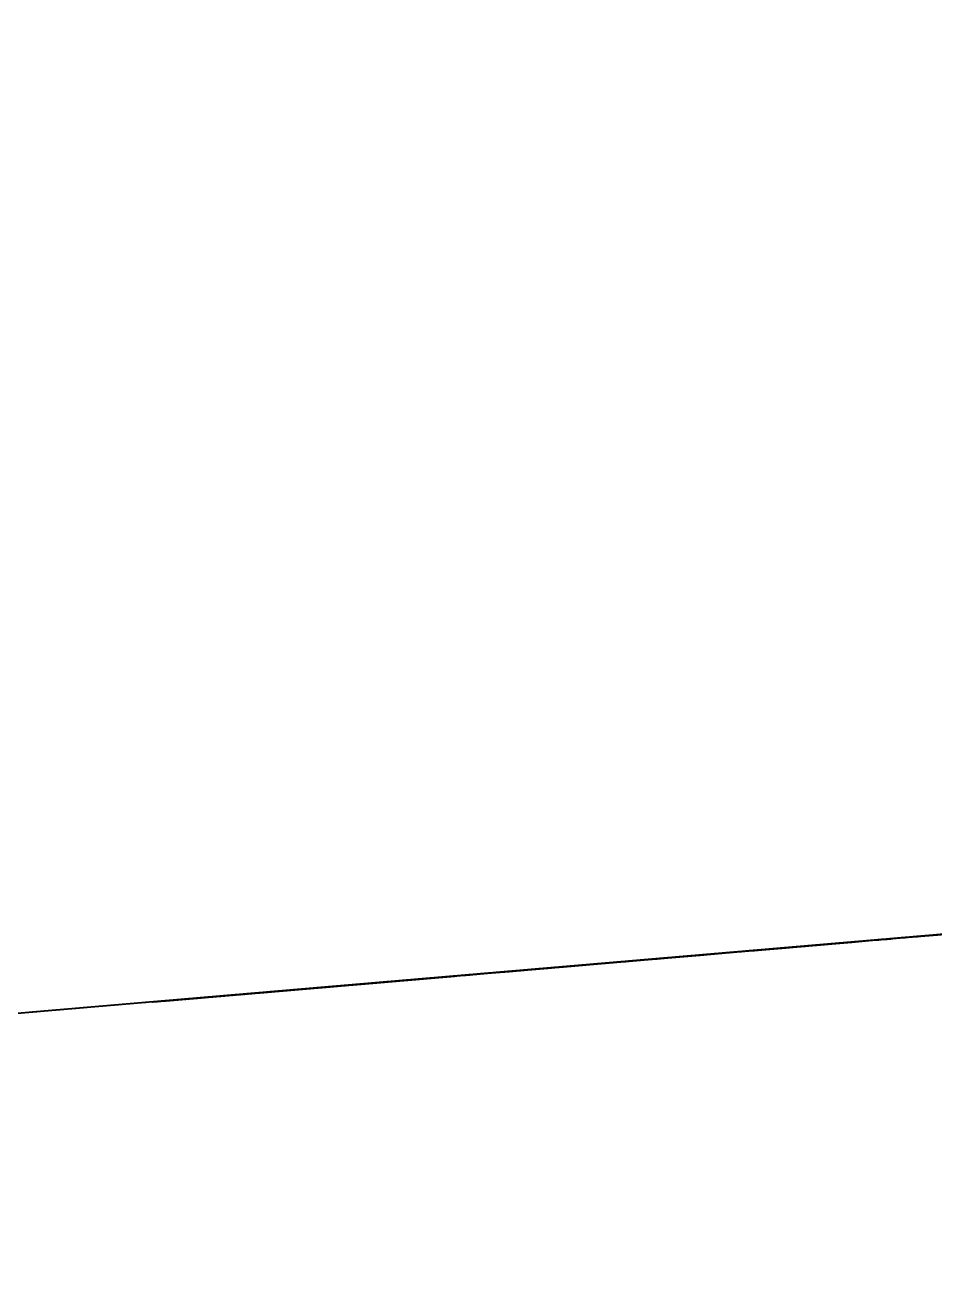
# Model space of a CAD drawing. Header units: millimetres. Extents: x 235072 to 246269, y 20126 to 21085.
# Drawn here: x 241928.8 to 242116.7, y 20657.9 to 20917.7 of the extents above; entities that cross this region are included whole.
import ezdxf

# ---------------------------------------------------------------- set-up
doc = ezdxf.new("R2010")
doc.units = ezdxf.units.MM
doc.header["$MEASUREMENT"] = 0
doc.linetypes.add('CENTER2', pattern=[1.125, 0.75, -0.125, 0.125, -0.125])
doc.linetypes.add('HIDDEN2', pattern=[0.1875, 0.125, -0.0625])
doc.layers.add('Section 1-0', color=7, linetype='Continuous', true_color=0xe7f0ff)
for name, color, linetype in [('Section 1-150-DS-B4-404', 1, 'Continuous'), ('Section 1-150-SL-B4-095', 14, 'Continuous'), ('Section 1-150-SL-B4-216', 85, 'Continuous'), ('Section 1-150-SL-B4-221', 85, 'Continuous'), ('Section 1-300-CEN-D3-224', 70, 'Continuous'), ('Section 1-300-FA-D4-256', 50, 'Continuous'), ('Section 1-50-PES-D1-243', 4, 'Continuous'), ('Section 1-A-FLOR', 192, 'Continuous'), ('Section 1-CENTER', 1, 'CENTER2'), ('Section 1-HIDDEN', 7, 'HIDDEN2'), ('Section 1-MONO BEAM', 6, 'Continuous'), ('Section 1-RE', 5, 'Continuous'), ('Section 1-S-BEAM', 12, 'Continuous'), ('Section 1-S-COLS', 52, 'Continuous')]:
    doc.layers.add(name, color=color, linetype=linetype)

# ---------------------------------------------------------------- blocks, each defined once
blk = doc.blocks.new('*U34')
at = {"layer": 'Section 1-MONO BEAM', "color": 0, "linetype": 'ByBlock', "lineweight": -2}
for p, q in [((241933.74, 20713.99, 24634.26), (242680.53, 20777.93, 24634.26)), ((241933.74, 20713.99, 24624.66), (242680.53, 20777.93, 24624.66))]:
    blk.add_line(p, q, dxfattribs=at)
blk = doc.blocks.new('*U35')
at = {"layer": 'Section 1-S-BEAM', "color": 0, "linetype": 'ByBlock', "lineweight": -2}
for p, q in [((241325.04, 20661.88, 24789), (242875.47, 20794.62, 24789)), ((241678.8, 20692.17, 24986.4), (242875.47, 20794.62, 24986.4)), ((241742.57, 20697.63, 24798.6), (242875.47, 20794.62, 24798.6)), ((241742.57, 20697.63, 24996), (242820.03, 20789.88, 24996))]:
    blk.add_line(p, q, dxfattribs=at)
blk = doc.blocks.new('*U36')
at = {"layer": 'Section 1-A-FLOR', "color": 0, "linetype": 'ByBlock', "lineweight": -2}
for p, q in [((243590.61, 20855.85, 21625), (235071.94, 20126.5, 21625)), ((243590.61, 20855.85, 22000), (235071.94, 20126.5, 22000))]:
    blk.add_line(p, q, dxfattribs=at)
blk = doc.blocks.new('*U73')
at = {"layer": 'Section 1-150-SL-B4-221', "color": 0, "linetype": 'ByBlock', "lineweight": -2}
for p, q in [((242197.26, 20736.56, 24178.59), (242061.59, 20724.94, 24178.59)), ((242197.26, 20736.56, 24346.87), (242061.59, 20724.94, 24346.87)), ((241929.07, 20713.59, 24346.87), (237026.38, 20293.83, 24346.87)), ((241929.07, 20713.59, 24178.59), (241749.39, 20698.21, 24178.59))]:
    blk.add_line(p, q, dxfattribs=at)
at = {"layer": 'Section 1-HIDDEN'}
for p, q in [((236933.47, 20285.88, 24262.73), (242197.26, 20736.56, 24262.73)), ((242061.59, 20724.94, 24178.59), (241929.07, 20713.59, 24178.59)), ((242061.59, 20724.94, 24346.87), (241929.07, 20713.59, 24346.87))]:
    blk.add_line(p, q, dxfattribs=at)
blk = doc.blocks.new('*U81')
at = {"layer": 'Section 1-50-PES-D1-243', "color": 0, "linetype": 'ByBlock', "lineweight": -2}
for p, q in [((237204.13, 20309.05, 25056.77), (242820.03, 20789.88, 25056.77)), ((237204.13, 20309.05, 24996.45), (242820.03, 20789.88, 24996.45))]:
    blk.add_line(p, q, dxfattribs=at)
at = {"layer": 'Section 1-CENTER'}
blk.add_line((242839.01, 20791.5, 25026.61), (237204.13, 20309.05, 25026.61), dxfattribs=at)
blk = doc.blocks.new('*U141')
at = {"layer": 'Section 1-HIDDEN'}
for p, q in [((241949.87, 20715.38, 23731.72), (240934.33, 20628.43, 23731.72)), ((240934.33, 20628.43, 23761.89), (241944.25, 20714.89, 23761.89)), ((240934.33, 20628.43, 23701.56), (241944.25, 20714.89, 23701.56)), ((241949.87, 20715.38, 23761.89), (241949.87, 20715.38, 23701.56))]:
    blk.add_line(p, q, dxfattribs=at)
blk = doc.blocks.new('*U150')
at = {"layer": 'Section 1-A-FLOR', "color": 0, "linetype": 'ByBlock', "lineweight": -2}
blk.add_line((241933.74, 20713.99, 24789), (241933.74, 20713.99, 24502.44), dxfattribs=at)
blk = doc.blocks.new('*U151')
at = {"layer": 'Section 1-S-COLS', "color": 0, "linetype": 'ByBlock', "lineweight": -2}
for p, q in [((241931.52, 20713.8, 24178.18), (241931.52, 20713.8, 24082.55)), ((241931.52, 20713.8, 24022.23), (241931.52, 20713.8, 23959.19)), ((241931.52, 20713.8, 23790.91), (241931.52, 20713.8, 22000))]:
    blk.add_line(p, q, dxfattribs=at)
blk = doc.blocks.new('*U156')
at = {"layer": 'Section 1-300-CEN-D3-224', "color": 0, "linetype": 'ByBlock', "lineweight": -2}
blk.add_line((241108.85, 20643.37, 24502.44), (242765.61, 20785.22, 24502.44), dxfattribs=at)
at = {"layer": 'Section 1-HIDDEN'}
blk.add_line((244312.8, 20917.69, 24340.52), (241108.85, 20643.37, 24340.52), dxfattribs=at)
blk = doc.blocks.new('*U169')
at = {"layer": 'Section 1-HIDDEN'}
for p, q in [((241519.59, 20678.54, 24397.67), (243557.2, 20852.99, 24397.67)), ((243557.2, 20852.99, 24288.13), (241519.59, 20678.54, 24288.13))]:
    blk.add_line(p, q, dxfattribs=at)
blk = doc.blocks.new('*U175')
at = {"layer": 'Section 1-150-SL-B4-095', "color": 0, "linetype": 'ByBlock', "lineweight": -2}
for p, q in [((242116.04, 20729.6, 22596.19), (241931.52, 20713.8, 22596.19)), ((242116.04, 20729.6, 22764.47), (241931.52, 20713.8, 22764.47))]:
    blk.add_line(p, q, dxfattribs=at)
at = {"layer": 'Section 1-CENTER'}
blk.add_line((241931.52, 20713.8, 22680.33), (242116.04, 20729.6, 22680.33), dxfattribs=at)
at = {"layer": 'Section 1-HIDDEN'}
for p, q in [((241931.52, 20713.8, 22596.19), (241656.32, 20690.24, 22596.19)), ((241931.52, 20713.8, 22764.47), (241656.32, 20690.24, 22764.47)), ((241656.32, 20690.24, 22680.33), (241931.52, 20713.8, 22680.33))]:
    blk.add_line(p, q, dxfattribs=at)
blk = doc.blocks.new('*U182')
at = {"layer": 'Section 1-150-DS-B4-404', "color": 0, "linetype": 'ByBlock', "lineweight": -2}
for p, q in [((241782.11, 20701.01, 23959.19), (241957.78, 20716.05, 23959.19)), ((241782.11, 20701.01, 23790.91), (241957.78, 20716.05, 23790.91))]:
    blk.add_line(p, q, dxfattribs=at)
at = {"layer": 'Section 1-CENTER'}
blk.add_line((241957.78, 20716.05, 23875.05), (241782.11, 20701.01, 23875.05), dxfattribs=at)
at = {"layer": 'Section 1-HIDDEN'}
for p, q in [((241957.78, 20716.05, 23959.19), (241990.87, 20718.89, 23959.19)), ((241957.78, 20716.05, 23790.91), (241990.87, 20718.89, 23790.91)), ((241990.87, 20718.89, 23875.05), (241957.78, 20716.05, 23875.05))]:
    blk.add_line(p, q, dxfattribs=at)
blk = doc.blocks.new('*U194')
at = {"layer": 'Section 1-150-SL-B4-216', "color": 0, "linetype": 'ByBlock', "lineweight": -2}
for p, q in [((242017.88, 20721.2, 24082.55), (242246.64, 20740.78, 24082.55)), ((242017.88, 20721.2, 24022.23), (242246.64, 20740.78, 24022.23)), ((241875.91, 20709.04, 24082.55), (241957.78, 20716.05, 24082.55)), ((241875.91, 20709.04, 24022.23), (241957.78, 20716.05, 24022.23))]:
    blk.add_line(p, q, dxfattribs=at)
at = {"layer": 'Section 1-CENTER'}
for p, q in [((242246.64, 20740.78, 24052.39), (242017.88, 20721.2, 24052.39)), ((241957.78, 20716.05, 24052.39), (241856.93, 20707.42, 24052.39))]:
    blk.add_line(p, q, dxfattribs=at)
at = {"layer": 'Section 1-HIDDEN'}
for p, q in [((241957.78, 20716.05, 24082.55), (242017.88, 20721.2, 24082.55)), ((241957.78, 20716.05, 24022.23), (242017.88, 20721.2, 24022.23)), ((242017.88, 20721.2, 24052.39), (241957.78, 20716.05, 24052.39))]:
    blk.add_line(p, q, dxfattribs=at)
blk = doc.blocks.new('*U195')
at = {"layer": 'Section 1-CENTER'}
for p, q in [((242051.6, 20724.09, 24235.74), (241924.06, 20713.17, 24235.74)), ((241987.83, 20718.63, 24171.74), (241987.83, 20718.63, 24235.74))]:
    blk.add_line(p, q, dxfattribs=at)
at = {"layer": 'Section 1-HIDDEN'}
for p, q in [((242017.87, 20721.2, 24205.59), (241987.83, 20718.63, 24235.74)), ((241987.83, 20718.63, 24235.74), (241957.79, 20716.05, 24205.59))]:
    blk.add_line(p, q, dxfattribs=at)
at = {"layer": 'Section 1-RE', "color": 0, "linetype": 'ByBlock', "lineweight": -2}
for p, q in [((241924.06, 20713.17, 24265.89), (242051.6, 20724.09, 24265.89)), ((242017.87, 20721.2, 24205.59), (242051.6, 20724.09, 24205.59)), ((242017.87, 20721.2, 24205.59), (241987.83, 20718.63, 24235.74)), ((242017.87, 20721.2, 24205.59), (242017.87, 20721.2, 24171.74)), ((241987.83, 20718.63, 24235.74), (241957.79, 20716.05, 24205.59)), ((241924.06, 20713.17, 24205.59), (241957.79, 20716.05, 24205.59)), ((241957.79, 20716.05, 24205.59), (241957.79, 20716.05, 24171.74))]:
    blk.add_line(p, q, dxfattribs=at)
blk = doc.blocks.new('*U196')
at = {"layer": 'Section 1-150-SL-B4-216', "color": 0, "linetype": 'ByBlock', "lineweight": -2}
for p, q in [((241993.84, 20719.14, 24402.73), (241976.9, 20717.69, 24402.73)), ((241993.84, 20719.14, 24265.89), (241993.84, 20719.14, 24402.73)), ((241929.07, 20713.59, 24346.88), (241976.9, 20717.69, 24354.73)), ((241976.9, 20717.69, 24402.73), (241976.9, 20717.69, 24265.89)), ((241929.07, 20713.59, 24178.58), (241957.79, 20716.05, 24173.86)), ((241929.07, 20713.59, 24346.88), (241929.07, 20713.59, 24265.89)), ((241929.07, 20713.59, 24205.59), (241929.07, 20713.59, 24178.58))]:
    blk.add_line(p, q, dxfattribs=at)
at = {"layer": 'Section 1-HIDDEN'}
for p, q in [((241993.84, 20719.14, 24262.73), (241929.07, 20713.59, 24262.73)), ((241993.84, 20719.14, 24178.58), (241976.9, 20717.69, 24178.58)), ((241993.84, 20719.14, 24346.88), (241976.9, 20717.69, 24346.88)), ((241993.84, 20719.14, 24122.73), (241976.9, 20717.69, 24122.73)), ((241993.84, 20719.14, 24122.73), (241993.84, 20719.14, 24262.73)), ((241993.84, 20719.14, 24262.73), (241993.84, 20719.14, 24265.89)), ((241957.79, 20716.05, 24173.86), (241976.9, 20717.69, 24170.73)), ((241976.9, 20717.69, 24265.89), (241976.9, 20717.69, 24262.73)), ((241976.9, 20717.69, 24262.73), (241976.9, 20717.69, 24122.73)), ((241929.07, 20713.59, 24265.89), (241929.07, 20713.59, 24262.73)), ((241929.07, 20713.59, 24262.73), (241929.07, 20713.59, 24205.59))]:
    blk.add_line(p, q, dxfattribs=at)
blk = doc.blocks.new('*U197')
at = {"layer": 'Section 1-CENTER'}
blk.add_line((241949.87, 20715.38, 23731.72), (241955.05, 20715.82, 23731.72), dxfattribs=at)
at = {"layer": 'Section 1-HIDDEN'}
for p, q in [((241955.05, 20715.82, 23731.72), (241987.83, 20718.63, 23731.72)), ((241987.75, 20718.62, 23761.89), (241957.78, 20716.05, 23761.89)), ((241974.73, 20717.5, 23701.56), (241987.75, 20718.62, 23701.56)), ((241931.52, 20713.8, 23698.82), (241930.89, 20713.75, 23698.82)), ((241931.52, 20713.8, 23764.63), (241930.89, 20713.75, 23764.63)), ((241930.89, 20713.75, 23764.63), (241930.89, 20713.75, 23698.82))]:
    blk.add_line(p, q, dxfattribs=at)
blk.add_open_spline([(241957.55, 20716.03, 23731.72), (241957.55, 20716.03, 23730.79), (241957.59, 20716.04, 23729.82), (241957.78, 20716.05, 23727.85), (241957.93, 20716.07, 23726.85), (241958.33, 20716.1, 23724.86), (241958.58, 20716.12, 23723.88), (241959.16, 20716.17, 23721.99), (241959.49, 20716.2, 23721.07), (241960.21, 20716.26, 23719.36), (241960.62, 20716.3, 23718.47), (241961.56, 20716.38, 23716.71), (241962.08, 20716.42, 23715.84), (241963.22, 20716.52, 23714.15), (241963.82, 20716.57, 23713.33), (241965.09, 20716.68, 23711.79), (241965.75, 20716.74, 23711.07), (241967.07, 20716.85, 23709.76), (241967.79, 20716.91, 23709.1), (241969.33, 20717.04, 23707.83), (241970.15, 20717.11, 23707.22), (241971.84, 20717.26, 23706.09), (241972.71, 20717.33, 23705.57), (241974.47, 20717.48, 23704.63), (241975.35, 20717.56, 23704.22), (241977.07, 20717.7, 23703.5), (241977.99, 20717.78, 23703.17), (241979.89, 20717.95, 23702.59), (241980.88, 20718.03, 23702.34), (241982.86, 20718.2, 23701.94), (241983.87, 20718.29, 23701.8), (241985.85, 20718.46, 23701.6), (241986.82, 20718.54, 23701.56), (241988.68, 20718.7, 23701.56), (241989.65, 20718.78, 23701.6), (241991.63, 20718.95, 23701.79), (241992.63, 20719.04, 23701.94), (241994.62, 20719.21, 23702.34), (241995.6, 20719.29, 23702.59), (241997.5, 20719.45, 23703.17), (241998.41, 20719.53, 23703.5), (242000.13, 20719.68, 23704.21), (242001.01, 20719.75, 23704.63), (242002.76, 20719.9, 23705.56), (242003.63, 20719.98, 23706.08), (242005.31, 20720.12, 23707.21), (242006.13, 20720.19, 23707.82), (242007.66, 20720.32, 23709.08), (242008.37, 20720.38, 23709.74), (242009.69, 20720.5, 23711.06), (242010.34, 20720.55, 23711.78), (242011.6, 20720.66, 23713.31), (242012.21, 20720.71, 23714.13), (242013.33, 20720.81, 23715.81), (242013.85, 20720.85, 23716.69), (242014.78, 20720.93, 23718.44), (242015.19, 20720.97, 23719.32), (242015.9, 20721.03, 23721.04), (242016.23, 20721.06, 23721.96), (242016.81, 20721.11, 23723.86), (242017.06, 20721.13, 23724.85), (242017.45, 20721.16, 23726.83), (242017.6, 20721.17, 23727.84), (242017.79, 20721.19, 23729.82), (242017.83, 20721.19, 23730.79), (242017.83, 20721.19, 23731.72), (242017.83, 20721.19, 23732.65), (242017.79, 20721.19, 23733.63), (242017.6, 20721.17, 23735.61), (242017.45, 20721.16, 23736.61), (242017.06, 20721.13, 23738.6), (242016.81, 20721.11, 23739.59), (242016.23, 20721.06, 23741.49), (242015.9, 20721.03, 23742.4), (242015.19, 20720.97, 23744.12), (242014.78, 20720.93, 23745), (242013.85, 20720.85, 23746.76), (242013.33, 20720.81, 23747.63), (242012.21, 20720.71, 23749.32), (242011.6, 20720.66, 23750.13), (242010.34, 20720.55, 23751.67), (242009.69, 20720.5, 23752.39), (242008.37, 20720.38, 23753.7), (242007.66, 20720.32, 23754.36), (242006.13, 20720.19, 23755.63), (242005.31, 20720.12, 23756.23), (242003.63, 20719.98, 23757.36), (242002.76, 20719.9, 23757.88), (242001.01, 20719.75, 23758.82), (242000.13, 20719.68, 23759.23), (241998.41, 20719.53, 23759.94), (241997.5, 20719.45, 23760.28), (241995.6, 20719.29, 23760.86), (241994.62, 20719.21, 23761.11), (241992.63, 20719.04, 23761.5), (241991.63, 20718.95, 23761.65), (241989.65, 20718.78, 23761.84), (241988.68, 20718.7, 23761.89), (241986.82, 20718.54, 23761.89), (241985.85, 20718.46, 23761.84), (241983.87, 20718.29, 23761.65), (241982.86, 20718.2, 23761.5), (241980.88, 20718.03, 23761.11), (241979.89, 20717.95, 23760.86), (241977.99, 20717.78, 23760.27), (241977.07, 20717.7, 23759.94), (241975.35, 20717.56, 23759.23), (241974.47, 20717.48, 23758.81), (241972.71, 20717.33, 23757.88), (241971.84, 20717.26, 23757.36), (241970.15, 20717.11, 23756.23), (241969.33, 20717.04, 23755.62), (241967.79, 20716.91, 23754.35), (241967.07, 20716.85, 23753.69), (241965.75, 20716.74, 23752.37), (241965.09, 20716.68, 23751.65), (241963.82, 20716.57, 23750.11), (241963.22, 20716.52, 23749.3), (241962.08, 20716.42, 23747.61), (241961.56, 20716.38, 23746.73), (241960.62, 20716.3, 23744.97), (241960.21, 20716.26, 23744.09), (241959.49, 20716.2, 23742.37), (241959.16, 20716.17, 23741.46), (241958.58, 20716.12, 23739.56), (241958.33, 20716.1, 23738.58), (241957.93, 20716.07, 23736.6), (241957.78, 20716.05, 23735.6), (241957.59, 20716.04, 23733.62), (241957.55, 20716.03, 23732.65), (241957.55, 20716.03, 23731.72)], degree=3, knots=[89.456044, 89.456044, 89.456044, 89.456044, 92.240313, 92.240313, 95.024582, 95.024582, 97.808851, 97.808851, 100.593119, 100.593119, 103.39436, 103.39436, 106.1956, 106.1956, 108.996841, 108.996841, 111.798081, 111.798081, 114.602672, 114.602672, 117.407264, 117.407264, 120.211855, 120.211855, 123.016446, 123.016446, 125.816661, 125.816661, 128.616876, 128.616876, 131.417091, 131.417091, 134.217306, 134.217306, 137.014324, 137.014324, 139.811342, 139.811342, 142.608361, 142.608361, 145.405379, 145.405379, 148.199073, 148.199073, 150.992766, 150.992766, 153.78646, 153.78646, 156.580153, 156.580153, 159.372101, 159.372101, 162.164048, 162.164048, 164.955995, 164.955995, 167.747942, 167.747942, 170.538979, 170.538979, 173.330015, 173.330015, 176.121052, 176.121052, 178.912089, 178.912089, 178.912089, 181.703125, 181.703125, 184.494162, 184.494162, 187.285198, 187.285198, 190.076235, 190.076235, 192.868182, 192.868182, 195.660129, 195.660129, 198.452076, 198.452076, 201.244024, 201.244024, 204.037717, 204.037717, 206.831411, 206.831411, 209.625104, 209.625104, 212.418798, 212.418798, 215.215816, 215.215816, 218.012835, 218.012835, 220.809853, 220.809853, 223.606871, 223.606871, 226.407086, 226.407086, 229.207301, 229.207301, 232.007516, 232.007516, 234.807731, 234.807731, 237.612322, 237.612322, 240.416913, 240.416913, 243.221505, 243.221505, 246.026096, 246.026096, 248.827336, 248.827336, 251.628577, 251.628577, 254.429817, 254.429817, 257.231058, 257.231058, 260.015326, 260.015326, 262.799595, 262.799595, 265.583864, 265.583864, 268.368133, 268.368133, 268.368133, 268.368133], dxfattribs=at)
at = {"layer": 'Section 1-RE', "color": 0, "linetype": 'ByBlock', "lineweight": -2}
for p, q in [((241944.25, 20714.89, 23701.56), (241974.73, 20717.5, 23701.56)), ((241944.25, 20714.89, 23698.82), (241931.52, 20713.8, 23698.82)), ((241944.25, 20714.89, 23764.63), (241931.52, 20713.8, 23764.63)), ((241957.78, 20716.05, 23761.89), (241944.25, 20714.89, 23761.89)), ((241944.25, 20714.89, 23698.82), (241944.25, 20714.89, 23764.63))]:
    blk.add_line(p, q, dxfattribs=at)
blk = doc.blocks.new('*U198')
at = {"layer": 'Section 1-CENTER'}
blk.add_line((241987.83, 20718.63, 23769.82), (241987.83, 20718.63, 23731.72), dxfattribs=at)
at = {"layer": 'Section 1-HIDDEN', "extrusion": (0.085306, -0.996355, 0)}
blk.add_arc((242873.16, 23731.72), 32.9, 23.5565, 156.4435, dxfattribs=at)
at = {"layer": 'Section 1-HIDDEN'}
for points, knots in [([(241987.83, 20718.63, 23762.12), (241988.76, 20718.7, 23762.12), (241989.72, 20718.79, 23762.07), (241991.69, 20718.96, 23761.88), (241992.69, 20719.04, 23761.73), (241994.67, 20719.21, 23761.33), (241995.64, 20719.29, 23761.08), (241997.53, 20719.46, 23760.5), (241998.44, 20719.53, 23760.17), (242000.15, 20719.68, 23759.45), (242001.03, 20719.76, 23759.03), (242002.79, 20719.91, 23758.09), (242003.66, 20719.98, 23757.56), (242005.34, 20720.12, 23756.43), (242006.16, 20720.19, 23755.82), (242007.69, 20720.33, 23754.54), (242008.4, 20720.39, 23753.88), (242009.72, 20720.5, 23752.56), (242010.37, 20720.56, 23751.84), (242011.64, 20720.66, 23750.29), (242012.24, 20720.72, 23749.47), (242013.37, 20720.81, 23747.78), (242013.89, 20720.86, 23746.9), (242014.82, 20720.94, 23745.13), (242015.24, 20720.97, 23744.25), (242015.95, 20721.03, 23742.52), (242016.28, 20721.06, 23741.6), (242016.86, 20721.11, 23739.69), (242017.11, 20721.13, 23738.7), (242017.5, 20721.17, 23736.71), (242017.65, 20721.18, 23735.7), (242017.84, 20721.19, 23733.71), (242017.88, 20721.2, 23732.74), (242017.88, 20721.2, 23731.8)], [89.456044, 89.456044, 89.456044, 89.456044, 92.240313, 92.240313, 95.024582, 95.024582, 97.808851, 97.808851, 100.593119, 100.593119, 103.39436, 103.39436, 106.1956, 106.1956, 108.996841, 108.996841, 111.798081, 111.798081, 114.602672, 114.602672, 117.407264, 117.407264, 120.211855, 120.211855, 123.016446, 123.016446, 125.816661, 125.816661, 128.616876, 128.616876, 131.417091, 131.417091, 134.217306, 134.217306, 134.217306, 134.217306]), ([(241957.78, 20716.05, 23731.8), (241957.78, 20716.05, 23732.74), (241957.82, 20716.06, 23733.71), (241958.01, 20716.07, 23735.7), (241958.16, 20716.09, 23736.71), (241958.55, 20716.12, 23738.7), (241958.8, 20716.14, 23739.69), (241959.38, 20716.19, 23741.6), (241959.71, 20716.22, 23742.52), (241960.43, 20716.28, 23744.25), (241960.84, 20716.31, 23745.13), (241961.77, 20716.39, 23746.9), (241962.29, 20716.44, 23747.78), (241963.42, 20716.54, 23749.47), (241964.02, 20716.59, 23750.29), (241965.29, 20716.7, 23751.84), (241965.94, 20716.75, 23752.56), (241967.26, 20716.86, 23753.88), (241967.98, 20716.93, 23754.54), (241969.51, 20717.06, 23755.82), (241970.32, 20717.13, 23756.43), (241972, 20717.27, 23757.56), (241972.88, 20717.35, 23758.09), (241974.63, 20717.5, 23759.03), (241975.51, 20717.57, 23759.45), (241977.22, 20717.72, 23760.17), (241978.13, 20717.8, 23760.5), (241980.02, 20717.96, 23761.08), (241981, 20718.04, 23761.33), (241982.97, 20718.21, 23761.73), (241983.97, 20718.3, 23761.88), (241985.94, 20718.46, 23762.07), (241986.91, 20718.55, 23762.12), (241987.83, 20718.63, 23762.12)], [223.606871, 223.606871, 223.606871, 223.606871, 226.407086, 226.407086, 229.207301, 229.207301, 232.007516, 232.007516, 234.807731, 234.807731, 237.612322, 237.612322, 240.416913, 240.416913, 243.221505, 243.221505, 246.026096, 246.026096, 248.827336, 248.827336, 251.628577, 251.628577, 254.429817, 254.429817, 257.231058, 257.231058, 260.015326, 260.015326, 262.799595, 262.799595, 265.583864, 265.583864, 268.368133, 268.368133, 268.368133, 268.368133])]:
    blk.add_open_spline(points, degree=3, knots=knots, dxfattribs=at)
at = {"layer": 'Section 1-RE', "color": 0, "linetype": 'ByBlock', "lineweight": -2}
for p, q in [((241955.05, 20715.82, 23775.46), (242020.62, 20721.43, 23775.46)), ((242020.62, 20721.43, 23788.87), (241955.05, 20715.82, 23788.87)), ((242020.62, 20721.43, 23775.46), (242020.62, 20721.43, 23788.87)), ((242017.88, 20721.2, 23731.8), (242017.88, 20721.2, 23775.46)), ((241955.05, 20715.82, 23775.46), (241955.05, 20715.82, 23788.87)), ((241957.78, 20716.05, 23775.46), (241957.78, 20716.05, 23731.8))]:
    blk.add_line(p, q, dxfattribs=at)
at = {"layer": 'Section 1-RE', "color": 0, "linetype": 'ByBlock', "lineweight": -2, "extrusion": (0.085306, -0.996355, 0)}
for start, end in [(156.4435, 0), (0, 23.5565)]:
    blk.add_arc((242873.16, 23731.72), 32.9, start, end, dxfattribs=at)
at = {"layer": 'Section 1-RE', "color": 0, "linetype": 'ByBlock', "lineweight": -2}
blk.add_open_spline([(242017.88, 20721.2, 23731.8), (242017.88, 20721.2, 23730.87), (242017.84, 20721.19, 23729.9), (242017.65, 20721.18, 23727.91), (242017.5, 20721.17, 23726.91), (242017.11, 20721.13, 23724.91), (242016.86, 20721.11, 23723.92), (242016.28, 20721.06, 23722.02), (242015.95, 20721.03, 23721.1), (242015.24, 20720.97, 23719.38), (242014.83, 20720.94, 23718.5), (242013.9, 20720.86, 23716.74), (242013.38, 20720.81, 23715.86), (242012.25, 20720.72, 23714.18), (242011.65, 20720.66, 23713.36), (242010.39, 20720.56, 23711.82), (242009.73, 20720.5, 23711.1), (242008.42, 20720.39, 23709.79), (242007.7, 20720.33, 23709.13), (242006.18, 20720.2, 23707.86), (242005.36, 20720.13, 23707.26), (242003.68, 20719.98, 23706.13), (242002.81, 20719.91, 23705.61), (242001.06, 20719.76, 23704.67), (242000.18, 20719.68, 23704.26), (241998.47, 20719.54, 23703.55), (241997.56, 20719.46, 23703.22), (241995.67, 20719.3, 23702.64), (241994.68, 20719.21, 23702.39), (241992.7, 20719.04, 23701.99), (241991.7, 20718.96, 23701.84), (241989.73, 20718.79, 23701.65), (241988.76, 20718.71, 23701.61), (241987.83, 20718.63, 23701.61), (241986.9, 20718.55, 23701.61), (241985.93, 20718.46, 23701.65), (241983.96, 20718.29, 23701.84), (241982.96, 20718.21, 23701.99), (241980.98, 20718.04, 23702.39), (241980, 20717.95, 23702.64), (241978.1, 20717.79, 23703.22), (241977.19, 20717.71, 23703.55), (241975.48, 20717.57, 23704.26), (241974.6, 20717.49, 23704.67), (241972.85, 20717.34, 23705.61), (241971.98, 20717.27, 23706.13), (241970.3, 20717.12, 23707.26), (241969.49, 20717.06, 23707.86), (241967.96, 20716.92, 23709.13), (241967.24, 20716.86, 23709.79), (241965.93, 20716.75, 23711.1), (241965.27, 20716.69, 23711.82), (241964.01, 20716.59, 23713.36), (241963.41, 20716.53, 23714.18), (241962.28, 20716.44, 23715.86), (241961.77, 20716.39, 23716.74), (241960.84, 20716.31, 23718.5), (241960.42, 20716.28, 23719.38), (241959.71, 20716.22, 23721.1), (241959.38, 20716.19, 23722.02), (241958.8, 20716.14, 23723.92), (241958.55, 20716.12, 23724.91), (241958.16, 20716.09, 23726.91), (241958.01, 20716.07, 23727.91), (241957.82, 20716.06, 23729.9), (241957.78, 20716.05, 23730.87), (241957.78, 20716.05, 23731.8)], degree=3, knots=[134.217306, 134.217306, 134.217306, 134.217306, 137.014324, 137.014324, 139.811342, 139.811342, 142.608361, 142.608361, 145.405379, 145.405379, 148.199073, 148.199073, 150.992766, 150.992766, 153.78646, 153.78646, 156.580153, 156.580153, 159.372101, 159.372101, 162.164048, 162.164048, 164.955995, 164.955995, 167.747942, 167.747942, 170.538979, 170.538979, 173.330015, 173.330015, 176.121052, 176.121052, 178.912089, 178.912089, 178.912089, 181.703125, 181.703125, 184.494162, 184.494162, 187.285198, 187.285198, 190.076235, 190.076235, 192.868182, 192.868182, 195.660129, 195.660129, 198.452076, 198.452076, 201.244024, 201.244024, 204.037717, 204.037717, 206.831411, 206.831411, 209.625104, 209.625104, 212.418798, 212.418798, 215.215816, 215.215816, 218.012835, 218.012835, 220.809853, 220.809853, 223.606871, 223.606871, 223.606871, 223.606871], dxfattribs=at)
blk = doc.blocks.new('*U199')
at = {"layer": 'Section 1-CENTER'}
blk.add_line((241987.83, 20718.63, 24171.74), (241987.83, 20718.63, 23769.82), dxfattribs=at)
at = {"layer": 'Section 1-RE', "color": 0, "linetype": 'ByBlock', "lineweight": -2}
for p, q in [((241957.78, 20716.05, 24171.74), (242017.88, 20721.2, 24171.74)), ((242017.88, 20721.2, 23788.87), (242017.88, 20721.2, 24171.74)), ((241957.78, 20716.05, 23788.87), (241957.78, 20716.05, 24171.74))]:
    blk.add_line(p, q, dxfattribs=at)
blk = doc.blocks.new('*U200')
at = {"layer": 'Section 1-HIDDEN', "extrusion": (-0.085306, 0.996355, -3.20623e-29)}
blk.add_circle((-242873.16, 23731.72), 30.16, dxfattribs=at)
blk = doc.blocks.new('*U201')
at = {"layer": 'Section 1-150-DS-B4-404', "color": 0, "linetype": 'ByBlock', "lineweight": -2}
for p, q in [((242176.05, 20734.74, 23870.05), (242095.15, 20727.81, 23870.05)), ((242176.05, 20734.74, 23880.05), (242095.15, 20727.81, 23880.05)), ((242114.41, 20729.46, 23735.05), (242092.5, 20727.59, 23735.05)), ((242114.41, 20729.46, 24015.05), (242092.5, 20727.59, 24015.05)), ((242114.41, 20729.46, 23981.43), (242114.41, 20729.46, 24015.05)), ((242114.41, 20729.46, 23880.05), (242114.41, 20729.46, 23960.58)), ((242114.41, 20729.46, 23789.52), (242114.41, 20729.46, 23870.05)), ((242114.41, 20729.46, 23735.05), (242114.41, 20729.46, 23768.67)), ((242080.54, 20726.56, 23735.05), (242058.62, 20724.69, 23735.05)), ((242080.54, 20726.56, 24015.05), (242058.62, 20724.69, 24015.05)), ((242081.54, 20726.65, 23791.05), (242080.54, 20726.56, 23791.05)), ((242081.54, 20726.65, 23959.05), (242080.54, 20726.56, 23959.05)), ((242080.54, 20726.56, 23984.89), (242080.54, 20726.56, 24015.05)), ((242080.54, 20726.56, 23883.05), (242080.54, 20726.56, 23964.85)), ((242080.54, 20726.56, 23785.25), (242080.54, 20726.56, 23867.05)), ((242080.54, 20726.56, 23735.05), (242080.54, 20726.56, 23765.21)), ((242081.54, 20726.65, 23785.19), (242081.54, 20726.65, 23866.39)), ((242081.54, 20726.65, 23964.91), (242081.54, 20726.65, 23883.71)), ((242092.5, 20727.59, 23791.05), (242091.5, 20727.5, 23791.05)), ((242092.5, 20727.59, 23959.05), (242091.5, 20727.5, 23959.05)), ((242091.5, 20727.5, 23785.19), (242091.5, 20727.5, 23866.39)), ((242091.5, 20727.5, 23964.91), (242091.5, 20727.5, 23883.71)), ((242092.5, 20727.59, 23765.21), (242092.5, 20727.59, 23735.05)), ((242092.5, 20727.59, 23867.05), (242092.5, 20727.59, 23785.25)), ((242092.5, 20727.59, 23964.85), (242092.5, 20727.59, 23883.05)), ((242092.5, 20727.59, 24015.05), (242092.5, 20727.59, 23984.89)), ((242017.88, 20721.2, 23880.05), (242077.89, 20726.34, 23880.05)), ((242017.88, 20721.2, 23870.05), (242077.89, 20726.34, 23870.05)), ((242058.62, 20724.69, 23768.67), (242058.62, 20724.69, 23735.05)), ((242058.62, 20724.69, 23870.05), (242058.62, 20724.69, 23789.52)), ((242058.62, 20724.69, 23960.58), (242058.62, 20724.69, 23880.05)), ((242058.62, 20724.69, 24015.05), (242058.62, 20724.69, 23981.43))]:
    blk.add_line(p, q, dxfattribs=at)
at = {"layer": 'Section 1-150-DS-B4-404', "color": 0, "linetype": 'ByBlock', "lineweight": -2, "extrusion": (0.085306, -0.996355, 0)}
blk.add_circle((242972.21, 23875.05), 10, dxfattribs=at)
at = {"layer": 'Section 1-150-DS-B4-404', "color": 0, "linetype": 'ByBlock', "lineweight": -2, "extrusion": (-0.085306, 0.996355, -3.07389e-30)}
blk.add_arc((-242972.21, 23875.05), 110, 51.2282, 306.9625, dxfattribs=at)
at = {"layer": 'Section 1-150-DS-B4-404', "color": 0, "linetype": 'ByBlock', "lineweight": -2, "extrusion": (0.085306, -0.996355, 0)}
for start, end in [(272.9121, 357.0879), (2.9121, 87.0879), (220.0591, 267.0879), (92.9121, 139.9409)]:
    blk.add_arc((242972.21, 23875.05), 90, start, end, dxfattribs=at)
at = {"layer": 'Section 1-150-DS-B4-404', "color": 0, "linetype": 'ByBlock', "lineweight": -2, "extrusion": (-0.085306, 0.996355, -1.04064e-26)}
blk.add_arc((-242972.21, 23875.05), 110, 308.4241, 308.7718, dxfattribs=at)
at = {"layer": 'Section 1-CENTER'}
blk.add_line((242114.41, 20729.46, 23875.05), (242058.62, 20724.69, 23875.05), dxfattribs=at)
at = {"layer": 'Section 1-HIDDEN'}
for p, q in [((242186.15, 20735.61, 23870.05), (242176.05, 20734.74, 23870.05)), ((242186.15, 20735.61, 23880.05), (242176.05, 20734.74, 23880.05)), ((242186.15, 20735.61, 23870.05), (242186.15, 20735.61, 23880.05)), ((242114.41, 20729.46, 23799.45), (242058.62, 20724.69, 23799.45)), ((242114.41, 20729.46, 23950.65), (242058.62, 20724.69, 23950.65)), ((242114.41, 20729.46, 23960.58), (242114.41, 20729.46, 23981.43)), ((242114.41, 20729.46, 23870.05), (242114.41, 20729.46, 23880.05)), ((242114.41, 20729.46, 23768.67), (242114.41, 20729.46, 23789.52)), ((242077.89, 20726.34, 23880.05), (242086.52, 20727.07, 23880.05)), ((242077.89, 20726.34, 23870.05), (242086.52, 20727.07, 23870.05)), ((242080.54, 20726.56, 23964.85), (242080.54, 20726.56, 23984.89)), ((242080.54, 20726.56, 23867.05), (242080.54, 20726.56, 23883.05)), ((242080.54, 20726.56, 23765.21), (242080.54, 20726.56, 23785.25)), ((242091.5, 20727.5, 23875.05), (242081.54, 20726.65, 23875.05)), ((242091.5, 20727.5, 23775.05), (242081.54, 20726.65, 23775.05)), ((242081.54, 20726.65, 23875.05), (242091.5, 20727.5, 23875.05)), ((242091.5, 20727.5, 23975.05), (242081.54, 20726.65, 23975.05)), ((242083.53, 20726.82, 23791.05), (242081.54, 20726.65, 23791.05)), ((242083.53, 20726.82, 23959.05), (242081.54, 20726.65, 23959.05)), ((242081.54, 20726.65, 23775.05), (242081.54, 20726.65, 23785.19)), ((242081.54, 20726.65, 23866.39), (242081.54, 20726.65, 23875.05)), ((242081.54, 20726.65, 23975.05), (242081.54, 20726.65, 23964.91)), ((242081.54, 20726.65, 23883.71), (242081.54, 20726.65, 23875.05)), ((242082.93, 20726.77, 23770.65), (242090.1, 20727.38, 23770.65)), ((242090.1, 20727.38, 23979.45), (242082.93, 20726.77, 23979.45)), ((242082.93, 20726.77, 23979.45), (242082.93, 20726.77, 23770.65)), ((242089.51, 20727.33, 23962.05), (242083.53, 20726.82, 23962.05)), ((242083.53, 20726.82, 23788.05), (242089.51, 20727.33, 23788.05)), ((242083.53, 20726.82, 23962.05), (242083.53, 20726.82, 23875.05)), ((242083.53, 20726.82, 23875.05), (242083.53, 20726.82, 23788.05)), ((242095.15, 20727.81, 23870.05), (242086.52, 20727.07, 23870.05)), ((242095.15, 20727.81, 23880.05), (242086.52, 20727.07, 23880.05)), ((242086.52, 20727.07, 23880.05), (242086.52, 20727.07, 23870.05)), ((242086.52, 20727.07, 23870.05), (242086.52, 20727.07, 23880.05)), ((242091.5, 20727.5, 23791.05), (242089.51, 20727.33, 23791.05)), ((242091.5, 20727.5, 23959.05), (242089.51, 20727.33, 23959.05)), ((242089.51, 20727.33, 23788.05), (242089.51, 20727.33, 23875.05)), ((242089.51, 20727.33, 23875.05), (242089.51, 20727.33, 23962.05)), ((242090.1, 20727.38, 23770.65), (242090.1, 20727.38, 23979.45)), ((242091.5, 20727.5, 23775.05), (242091.5, 20727.5, 23785.19)), ((242091.5, 20727.5, 23866.39), (242091.5, 20727.5, 23875.05)), ((242091.5, 20727.5, 23975.05), (242091.5, 20727.5, 23964.91)), ((242091.5, 20727.5, 23883.71), (242091.5, 20727.5, 23875.05)), ((242092.5, 20727.59, 23785.25), (242092.5, 20727.59, 23765.21)), ((242092.5, 20727.59, 23883.05), (242092.5, 20727.59, 23867.05)), ((242092.5, 20727.59, 23984.89), (242092.5, 20727.59, 23964.85)), ((242058.62, 20724.69, 23789.52), (242058.62, 20724.69, 23768.67)), ((242058.62, 20724.69, 23880.05), (242058.62, 20724.69, 23870.05)), ((242058.62, 20724.69, 23981.43), (242058.62, 20724.69, 23960.58)), ((241986.88, 20718.54, 23880.05), (242017.88, 20721.2, 23880.05)), ((241986.88, 20718.54, 23870.05), (242017.88, 20721.2, 23870.05)), ((241986.88, 20718.54, 23870.05), (241986.88, 20718.54, 23880.05))]:
    blk.add_line(p, q, dxfattribs=at)
at = {"layer": 'Section 1-HIDDEN', "extrusion": (0.085306, -0.996355, 0)}
blk.add_circle((242972.21, 23875.05), 3, dxfattribs=at)
for start, end in [(357.0879, 2.9121), (267.0879, 272.9121), (87.0879, 92.9121), (180, 220.0591), (139.9409, 180)]:
    blk.add_arc((242972.21, 23875.05), 90, start, end, dxfattribs=at)
at = {"layer": 'Section 1-HIDDEN', "extrusion": (-0.085306, 0.996355, 5.37912e-26)}
blk.add_arc((-242972.21, 23875.05), 110, 306.9625, 308.4241, dxfattribs=at)
at = {"layer": 'Section 1-HIDDEN', "extrusion": (-0.085306, 0.996355, 2.51272e-29)}
blk.add_arc((-242972.21, 23875.05), 110, 0, 51.2282, dxfattribs=at)
at = {"layer": 'Section 1-HIDDEN', "extrusion": (-0.085306, 0.996355, -3.69166e-30)}
blk.add_arc((-242972.21, 23875.05), 110, 308.7718, 360, dxfattribs=at)
blk = doc.blocks.new('*U202')
at = {"layer": 'Section 1-150-DS-B4-404', "color": 0, "linetype": 'ByBlock', "lineweight": -2}
for p, q in [((242055.63, 20724.43, 23735.05), (242038.69, 20722.98, 23735.05)), ((242055.63, 20724.43, 24015.05), (242038.69, 20722.98, 24015.05)), ((242055.63, 20724.43, 23980.59), (242055.63, 20724.43, 24015.05)), ((242055.63, 20724.43, 23880.05), (242055.63, 20724.43, 23959.54)), ((242055.63, 20724.43, 23790.56), (242055.63, 20724.43, 23870.05)), ((242055.63, 20724.43, 23735.05), (242055.63, 20724.43, 23769.51)), ((242017.88, 20721.2, 23963.63), (242022.6, 20721.6, 23964.41)), ((242020.62, 20721.43, 23786.02), (242022.6, 20721.6, 23785.69)), ((242038.69, 20722.98, 23776.08), (242038.69, 20722.98, 23735.05)), ((242038.69, 20722.98, 23870.05), (242038.69, 20722.98, 23798.92)), ((242038.69, 20722.98, 23951.18), (242038.69, 20722.98, 23880.05)), ((242038.69, 20722.98, 24015.05), (242038.69, 20722.98, 23974.02))]:
    blk.add_line(p, q, dxfattribs=at)
at = {"layer": 'Section 1-HIDDEN'}
for p, q in [((242055.63, 20724.43, 23875.05), (241990.87, 20718.89, 23875.05)), ((242055.63, 20724.43, 23790.9), (242038.69, 20722.98, 23790.9)), ((242055.63, 20724.43, 23959.2), (242038.69, 20722.98, 23959.2)), ((242055.63, 20724.43, 23959.54), (242055.63, 20724.43, 23980.59)), ((242055.63, 20724.43, 23870.05), (242055.63, 20724.43, 23880.05)), ((242055.63, 20724.43, 23769.51), (242055.63, 20724.43, 23790.56)), ((241990.87, 20718.89, 23790.9), (242020.62, 20721.43, 23786.02)), ((242022.6, 20721.6, 23964.41), (242038.69, 20722.98, 23967.05)), ((242022.6, 20721.6, 23785.69), (242038.69, 20722.98, 23783.05)), ((242038.69, 20722.98, 23798.92), (242038.69, 20722.98, 23776.08)), ((242038.69, 20722.98, 23880.05), (242038.69, 20722.98, 23870.05)), ((242038.69, 20722.98, 23974.02), (242038.69, 20722.98, 23951.18)), ((241990.87, 20718.89, 23959.2), (242017.88, 20721.2, 23963.63)), ((241990.87, 20718.89, 23959.2), (241990.87, 20718.89, 23790.9))]:
    blk.add_line(p, q, dxfattribs=at)
blk = doc.blocks.new('*U203')
at = {"layer": 'Section 1-150-SL-B4-216', "color": 0, "linetype": 'ByBlock', "lineweight": -2}
for p, q in [((241993.84, 20719.14, 24402.73), (241996.82, 20719.4, 24402.73)), ((241993.84, 20719.14, 24402.73), (241993.84, 20719.14, 24265.89)), ((241996.82, 20719.4, 24265.89), (241996.82, 20719.4, 24402.73))]:
    blk.add_line(p, q, dxfattribs=at)
at = {"layer": 'Section 1-HIDDEN'}
for p, q in [((241993.84, 20719.14, 24346.88), (241996.82, 20719.4, 24346.88)), ((241993.84, 20719.14, 24178.58), (241996.82, 20719.4, 24178.58)), ((241993.84, 20719.14, 24122.73), (241996.82, 20719.4, 24122.73)), ((241993.84, 20719.14, 24265.89), (241993.84, 20719.14, 24122.73)), ((241996.82, 20719.4, 24122.73), (241996.82, 20719.4, 24265.89))]:
    blk.add_line(p, q, dxfattribs=at)
blk = doc.blocks.new('*U204')
at = {"layer": 'Section 1-150-SL-B4-216', "color": 0, "linetype": 'ByBlock', "lineweight": -2}
for p, q in [((242061.59, 20724.94, 24346.88), (242013.76, 20720.85, 24354.73)), ((242061.59, 20724.94, 24178.58), (242017.88, 20721.2, 24171.4)), ((242061.59, 20724.94, 24265.9), (242061.59, 20724.94, 24346.88)), ((242061.59, 20724.94, 24178.58), (242061.59, 20724.94, 24205.58)), ((241996.82, 20719.4, 24402.73), (242013.76, 20720.85, 24402.73)), ((241996.82, 20719.4, 24402.73), (241996.82, 20719.4, 24265.89)), ((242013.76, 20720.85, 24265.89), (242013.76, 20720.85, 24402.73))]:
    blk.add_line(p, q, dxfattribs=at)
at = {"layer": 'Section 1-HIDDEN'}
for p, q in [((241996.82, 20719.4, 24262.73), (242061.59, 20724.94, 24262.73)), ((242061.59, 20724.94, 24205.58), (242061.59, 20724.94, 24265.9)), ((241996.82, 20719.4, 24346.88), (242013.76, 20720.85, 24346.88)), ((241996.82, 20719.4, 24178.58), (242013.76, 20720.85, 24178.58)), ((241996.82, 20719.4, 24122.73), (242013.76, 20720.85, 24122.73)), ((241996.82, 20719.4, 24265.89), (241996.82, 20719.4, 24122.73)), ((242017.88, 20721.2, 24171.4), (242013.76, 20720.85, 24170.73)), ((242013.76, 20720.85, 24122.73), (242013.76, 20720.85, 24265.89))]:
    blk.add_line(p, q, dxfattribs=at)
blk = doc.blocks.new('*U205')
at = {"layer": 'Section 1-0', "color": 0, "linetype": 'ByBlock', "lineweight": -2, "extrusion": (0.085306, -0.996355, 0)}
blk.add_circle((243040.35, 22389.43), 50, dxfattribs=at)
blk.add_arc((243040.35, 22389.43), 150, 6.3924, 353.6076, dxfattribs=at)
blk = doc.blocks.new('*U206')
at = {"layer": 'Section 1-CENTER'}
blk.add_line((242763.69, 20785.05, 24235.74), (242051.6, 20724.09, 24235.74), dxfattribs=at)
at = {"layer": 'Section 1-RE', "color": 0, "linetype": 'ByBlock', "lineweight": -2}
for p, q in [((242051.6, 20724.09, 24265.9), (242766.42, 20785.29, 24265.9)), ((242051.6, 20724.09, 24205.58), (242763.4, 20785.03, 24205.58)), ((242051.6, 20724.09, 24205.58), (242051.6, 20724.09, 24265.9))]:
    blk.add_line(p, q, dxfattribs=at)
blk = doc.blocks.new('*U207')
at = {"layer": 'Section 1-150-DS-B4-404', "color": 0, "linetype": 'ByBlock', "lineweight": -2}
for p, q in [((242058.62, 20724.69, 23735.05), (242055.63, 20724.43, 23735.05)), ((242058.62, 20724.69, 24015.05), (242055.63, 20724.43, 24015.05)), ((242055.63, 20724.43, 23769.51), (242055.63, 20724.43, 23735.05)), ((242055.63, 20724.43, 23870.05), (242055.63, 20724.43, 23790.56)), ((242055.63, 20724.43, 23959.54), (242055.63, 20724.43, 23880.05)), ((242055.63, 20724.43, 24015.05), (242055.63, 20724.43, 23980.59)), ((242058.62, 20724.69, 23981.43), (242058.62, 20724.69, 24015.05)), ((242058.62, 20724.69, 23880.05), (242058.62, 20724.69, 23960.58)), ((242058.62, 20724.69, 23789.52), (242058.62, 20724.69, 23870.05)), ((242058.62, 20724.69, 23735.05), (242058.62, 20724.69, 23768.67))]:
    blk.add_line(p, q, dxfattribs=at)
at = {"layer": 'Section 1-HIDDEN'}
for p, q in [((242058.62, 20724.69, 23790.9), (242055.63, 20724.43, 23790.9)), ((242058.62, 20724.69, 23959.2), (242055.63, 20724.43, 23959.2)), ((242055.63, 20724.43, 23790.56), (242055.63, 20724.43, 23769.51)), ((242055.63, 20724.43, 23880.05), (242055.63, 20724.43, 23870.05)), ((242055.63, 20724.43, 23980.59), (242055.63, 20724.43, 23959.54)), ((242058.62, 20724.69, 23960.58), (242058.62, 20724.69, 23981.43)), ((242058.62, 20724.69, 23870.05), (242058.62, 20724.69, 23880.05)), ((242058.62, 20724.69, 23768.67), (242058.62, 20724.69, 23789.52))]:
    blk.add_line(p, q, dxfattribs=at)
blk = doc.blocks.new('*U208')
at = {"layer": 'Section 1-150-DS-B4-404', "color": 0, "linetype": 'ByBlock', "lineweight": -2}
for p, q in [((242114.41, 20729.46, 24015.05), (242117.4, 20729.72, 24015.05)), ((242114.41, 20729.46, 23735.05), (242117.4, 20729.72, 23735.05)), ((242114.41, 20729.46, 23960.58), (242114.41, 20729.46, 23880.05)), ((242114.41, 20729.46, 24015.05), (242114.41, 20729.46, 23981.43)), ((242114.41, 20729.46, 23768.67), (242114.41, 20729.46, 23735.05)), ((242114.41, 20729.46, 23870.05), (242114.41, 20729.46, 23789.52)), ((242117.4, 20729.72, 23790.56), (242117.4, 20729.72, 23870.05)), ((242117.4, 20729.72, 23735.05), (242117.4, 20729.72, 23769.51)), ((242117.4, 20729.72, 23980.59), (242117.4, 20729.72, 24015.05)), ((242117.4, 20729.72, 23880.05), (242117.4, 20729.72, 23959.54))]:
    blk.add_line(p, q, dxfattribs=at)
at = {"layer": 'Section 1-HIDDEN'}
for p, q in [((242114.41, 20729.46, 23959.2), (242117.4, 20729.72, 23959.2)), ((242114.41, 20729.46, 23790.9), (242117.4, 20729.72, 23790.9)), ((242114.41, 20729.46, 23880.05), (242114.41, 20729.46, 23875.05)), ((242114.41, 20729.46, 23981.43), (242114.41, 20729.46, 23960.58)), ((242114.41, 20729.46, 23789.52), (242114.41, 20729.46, 23768.67)), ((242114.41, 20729.46, 23875.05), (242114.41, 20729.46, 23870.05)), ((242117.4, 20729.72, 23870.05), (242117.4, 20729.72, 23875.05)), ((242117.4, 20729.72, 23769.51), (242117.4, 20729.72, 23790.56)), ((242117.4, 20729.72, 23959.54), (242117.4, 20729.72, 23980.59)), ((242117.4, 20729.72, 23875.05), (242117.4, 20729.72, 23880.05))]:
    blk.add_line(p, q, dxfattribs=at)
blk = doc.blocks.new('*U209')
at = {"layer": 'Section 1-150-SL-B4-095', "color": 0, "linetype": 'ByBlock', "lineweight": -2}
for p, q in [((242180.8, 20735.15, 22540.33), (242163.87, 20733.7, 22540.33)), ((242180.8, 20735.15, 22820.33), (242163.87, 20733.7, 22820.33)), ((242180.8, 20735.15, 22540.33), (242180.8, 20735.15, 22820.33)), ((242116.04, 20729.6, 22764.48), (242163.87, 20733.7, 22772.33)), ((242116.04, 20729.6, 22596.18), (242163.87, 20733.7, 22588.33)), ((242163.87, 20733.7, 22820.33), (242163.87, 20733.7, 22540.33)), ((242116.04, 20729.6, 22764.48), (242116.04, 20729.6, 22596.18))]:
    blk.add_line(p, q, dxfattribs=at)
at = {"layer": 'Section 1-CENTER'}
blk.add_line((242180.8, 20735.15, 22680.33), (242116.04, 20729.6, 22680.33), dxfattribs=at)
at = {"layer": 'Section 1-HIDDEN'}
for p, q in [((242180.8, 20735.15, 22596.18), (242163.87, 20733.7, 22596.18)), ((242180.8, 20735.15, 22764.48), (242163.87, 20733.7, 22764.48))]:
    blk.add_line(p, q, dxfattribs=at)

msp = doc.modelspace()

# ---------------------------------------------------------------- block references
at = {"layer": 'Section 1-0'}
msp.add_blockref('*U205', (0, 0), dxfattribs=at)
at = {"layer": 'Section 1-150-DS-B4-404'}
for name in ['*U201', '*U208', '*U202', '*U207', '*U182']:
    msp.add_blockref(name, (0, 0), dxfattribs=at)
at = {"layer": 'Section 1-150-SL-B4-095'}
for name in ['*U209', '*U175']:
    msp.add_blockref(name, (0, 0), dxfattribs=at)
at = {"layer": 'Section 1-150-SL-B4-216'}
for name in ['*U194', '*U204', '*U196', '*U203']:
    msp.add_blockref(name, (0, 0), dxfattribs=at)
at = {"layer": 'Section 1-150-SL-B4-221'}
msp.add_blockref('*U73', (0, 0), dxfattribs=at)
at = {"layer": 'Section 1-300-CEN-D3-224'}
msp.add_blockref('*U156', (0, 0), dxfattribs=at)
at = {"layer": 'Section 1-300-FA-D4-256'}
msp.add_blockref('*U169', (0, 0), dxfattribs=at)
at = {"layer": 'Section 1-50-PES-D1-243'}
msp.add_blockref('*U81', (0, 0), dxfattribs=at)
at = {"layer": 'Section 1-A-FLOR'}
for name in ['*U36', '*U150']:
    msp.add_blockref(name, (0, 0), dxfattribs=at)
at = {"layer": 'Section 1-MONO BEAM'}
msp.add_blockref('*U34', (0, 0), dxfattribs=at)
at = {"layer": 'Section 1-RE'}
for name in ['*U206', '*U195', '*U198', '*U197', '*U199', '*U200', '*U141']:
    msp.add_blockref(name, (0, 0), dxfattribs=at)
at = {"layer": 'Section 1-S-BEAM'}
msp.add_blockref('*U35', (0, 0), dxfattribs=at)
at = {"layer": 'Section 1-S-COLS'}
msp.add_blockref('*U151', (0, 0), dxfattribs=at)

doc.saveas('drawing.dxf')
